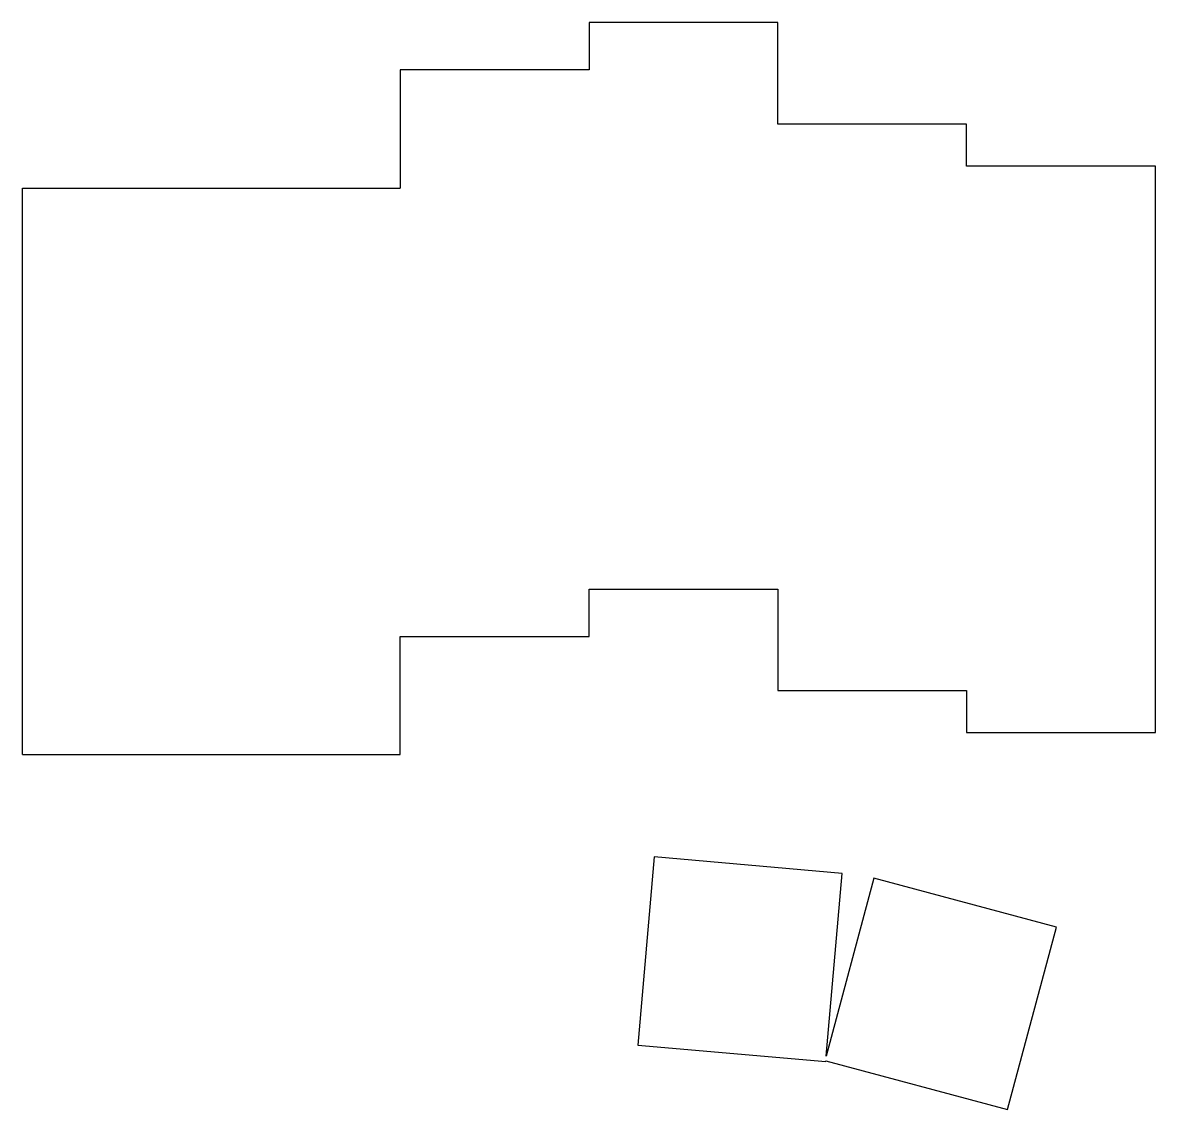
# Model space of a CAD drawing. Header units: millimetres. Extents: x -10 to 104, y -45 to 64.
import ezdxf

# ---------------------------------------------------------------- set-up
doc = ezdxf.new("R2010")
doc.units = ezdxf.units.MM

msp = doc.modelspace()

# ---------------------------------------------------------------- linework, layer by layer
for p, q in [((66.5, 64.16), (47.5, 64.16)), ((47.5, 64.16), (47.5, 59.4)), ((66.5, 53.96), (66.5, 64.16)), ((47.5, 59.4), (28.5, 59.4)), ((28.5, 59.4), (28.5, 47.5)), ((85.5, 53.96), (66.5, 53.96)), ((85.5, 49.71), (85.5, 53.96)), ((104.5, 49.71), (85.5, 49.71)), ((104.5, -7.29), (104.5, 49.71)), ((-9.5, -9.5), (-9.5, 47.5)), ((-9.5, 47.5), (28.5, 47.5)), ((47.5, 2.4), (47.5, 7.16)), ((47.5, 7.16), (66.5, 7.16)), ((66.5, 7.16), (66.5, -3.04)), ((28.5, -9.5), (28.5, 2.4)), ((28.5, 2.4), (47.5, 2.4)), ((66.5, -3.04), (85.5, -3.04)), ((85.5, -3.04), (85.5, -7.29)), ((85.5, -7.29), (104.5, -7.29)), ((-9.5, -9.5), (28.5, -9.5)), ((54.06, -19.8), (52.41, -38.73)), ((72.99, -21.45), (54.06, -19.8)), ((71.38, -39.84), (72.99, -21.45)), ((76.18, -21.93), (71.38, -39.84)), ((94.54, -26.85), (76.18, -21.93)), ((89.62, -45.2), (94.54, -26.85)), ((52.41, -38.73), (71.34, -40.38)), ((71.34, -40.38), (71.34, -40.3)), ((71.34, -40.3), (89.62, -45.2))]:
    msp.add_line(p, q)

doc.saveas('drawing.dxf')
